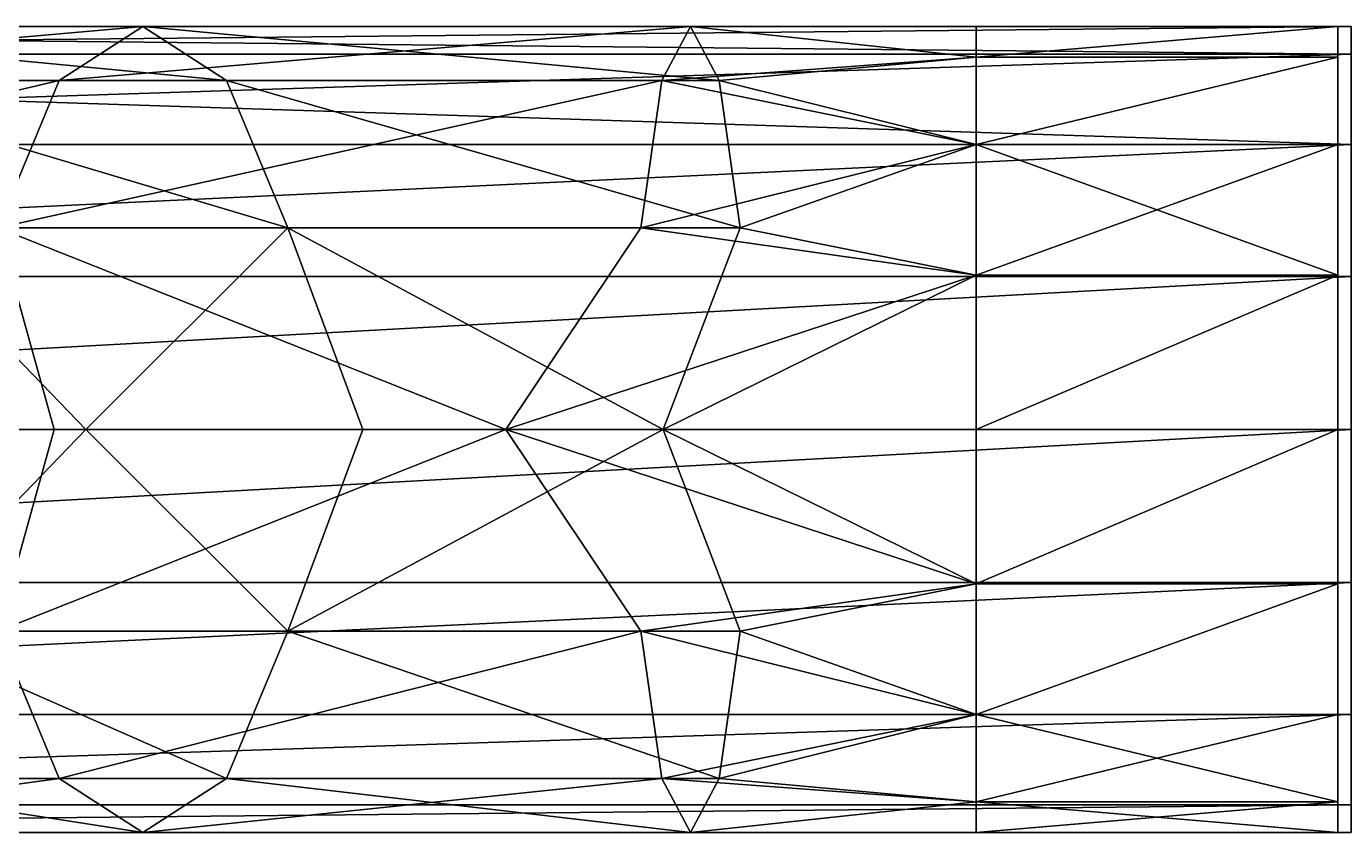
# Model space of a CAD drawing. Extents: x 0 to 221, y -270 to 270.
# Drawn here: x 60.7 to 112.7, y 214.1 to 245.9 of the extents above; entities that cross this region are included whole.
import ezdxf

# ---------------------------------------------------------------- set-up
doc = ezdxf.new("R2010")
doc.units = 0
doc.layers.get('0').update_dxf_attribs({"linetype": 'CONTINUOUS'})

msp = doc.modelspace()

# ---------------------------------------------------------------- meshes
at = {"color": 7}
mesh = msp.add_polyface(dxfattribs=at)
corners = [(3.2, 214.1, 725), (3.2, 215.194, 731.189), (3.2, 230, 725), (3.2, 218.757, 736.243), (3.2, 223.967, 739.651), (3.2, 230, 740.9), (3.2, 236.033, 739.651), (3.2, 241.243, 736.243), (3.2, 244.806, 731.189), (3.2, 245.9, 725), (3.2, 244.806, 718.811), (3.2, 241.243, 713.757), (3.2, 236.033, 710.349), (3.2, 230, 709.1), (3.2, 223.967, 710.349), (3.2, 218.757, 713.757), (3.2, 215.194, 718.811), (113, 245.9, 725), (113, 244.806, 731.189), (113, 241.243, 736.243), (113, 236.033, 739.651), (113, 230, 740.9), (113, 223.967, 739.651), (113, 218.757, 736.243), (113, 215.194, 731.189), (113, 214.1, 725), (113, 215.194, 718.811), (113, 218.757, 713.757), (113, 223.967, 710.349), (113, 230, 709.1), (113, 236.033, 710.349), (113, 241.243, 713.757), (113, 244.806, 718.811), (113, 230, 725)]
mesh.append_faces([[corners[k] for k in face] for face in [(17, 8, 18, 17), (6, 19, 7, 6), (19, 6, 20, 19), (4, 21, 5, 4), (21, 4, 22, 21), (1, 23, 3, 1), (23, 1, 24, 23), (0, 24, 1, 0), (3, 22, 4, 3), (5, 20, 6, 5), (7, 18, 8, 7), (31, 10, 32, 31), (9, 32, 10, 9)]], dxfattribs={"vtx0": -1, "vtx3": -1, "color": 7})
mesh.append_faces([[corners[k] for k in face] for face in [(0, 1, 2, 0), (1, 3, 2, 1), (3, 4, 2, 3), (4, 5, 2, 4), (5, 6, 2, 5), (6, 7, 2, 6), (7, 8, 2, 7), (8, 9, 2, 8), (9, 10, 2, 9), (10, 11, 2, 10), (11, 12, 2, 11), (12, 13, 2, 12), (13, 14, 2, 13), (14, 15, 2, 14), (15, 16, 2, 15), (16, 0, 2, 16), (17, 18, 33, 17), (18, 19, 33, 18), (19, 20, 33, 19), (20, 21, 33, 20), (21, 22, 33, 21), (22, 23, 33, 22), (23, 24, 33, 23), (24, 25, 33, 24), (25, 26, 33, 25), (26, 27, 33, 26), (27, 28, 33, 27), (28, 29, 33, 28), (29, 30, 33, 29), (30, 31, 33, 30), (31, 32, 33, 31), (32, 17, 33, 32)]], dxfattribs={"vtx1": -1, "vtx2": -1, "vtx3": -1, "color": 7})
mesh.append_faces([[corners[k] for k in face] for face in [(9, 8, 17, 9), (25, 24, 0, 25), (23, 22, 3, 23), (21, 20, 5, 21), (19, 18, 7, 19), (25, 0, 26, 25), (15, 27, 16, 15), (27, 15, 28, 27), (13, 29, 14, 13), (29, 13, 30, 29), (11, 31, 12, 11), (11, 10, 31, 11), (17, 32, 9, 17), (12, 30, 13, 12), (14, 28, 15, 14), (16, 26, 0, 16)]], dxfattribs={"vtx1": -1, "vtx3": -1, "color": 7})
mesh.append_faces([[corners[k] for k in face] for face in [(31, 30, 12, 31), (29, 28, 14, 29), (27, 26, 16, 27)]], dxfattribs={"vtx2": -1, "vtx3": -1, "color": 7})
mesh = msp.add_polyface(dxfattribs=at)
corners = [(61.848, 230, 701.845), (59.62, 222.05, 698.561), (79.66, 230, 707.277), (45.422, 230, 693.071), (37.383, 222.05, 684.27), (41.194, 216.23, 679.872), (62.038, 216.23, 693.267), (84.983, 222.05, 706.009), (43.241, 222.05, 649.404), (53.511, 230, 658.773), (55.418, 222.05, 663.457), (74.014, 230, 672.473), (71.061, 222.05, 673.51), (63.091, 230, 666.62), (85.858, 230, 676.104), (98.2, 223.916, 678.495), (88.903, 222.05, 678.749), (88.074, 216.23, 684.51), (98.2, 215.311, 687.099), (86.943, 214.1, 692.379), (68.643, 216.23, 678.804), (98.2, 218.757, 681.941), (85.811, 216.23, 700.248), (98.2, 218.757, 704.427), (65.341, 214.1, 686.036), (98.2, 215.311, 699.269), (51.607, 216.23, 667.856), (46.401, 214.1, 673.864), (98.2, 223.916, 707.873), (71.061, 237.95, 673.51), (55.418, 237.95, 663.457), (51.607, 243.77, 667.856), (68.643, 243.77, 678.804), (88.903, 237.95, 678.749), (43.241, 237.95, 649.404), (59.62, 237.95, 698.561), (98.2, 236.084, 707.873), (84.983, 237.95, 706.009), (85.811, 243.77, 700.248), (98.2, 244.689, 699.269), (86.943, 245.9, 692.379), (62.038, 243.77, 693.267), (98.2, 241.243, 704.427), (88.074, 243.77, 684.51), (98.2, 241.243, 681.941), (65.341, 245.9, 686.036), (98.2, 244.689, 687.099), (41.194, 243.77, 679.872), (37.383, 237.95, 684.27), (46.401, 245.9, 673.864), (38.345, 243.77, 652.551)]
mesh.append_faces([[corners[k] for k in face] for face in [(22, 19, 25, 22), (20, 24, 26, 20), (24, 6, 27, 24), (38, 40, 41, 38), (41, 45, 47, 41), (45, 32, 49, 45)]], dxfattribs={"vtx0": -1, "vtx1": -1, "vtx3": -1, "color": 7})
mesh.append_faces([[corners[k] for k in face] for face in [(22, 24, 19, 22), (20, 19, 24, 20), (41, 40, 45, 41)]], dxfattribs={"vtx0": -1, "vtx2": -1, "vtx3": -1, "color": 7})
mesh.append_faces([[corners[k] for k in face] for face in [(1, 5, 6, 1), (8, 9, 10, 8), (17, 12, 16, 17), (20, 10, 12, 20), (28, 2, 7, 28), (29, 31, 32, 29), (2, 36, 37, 2), (38, 35, 37, 38), (43, 45, 40, 43), (41, 48, 35, 41), (30, 50, 31, 30)]], dxfattribs={"vtx0": -1, "vtx3": -1, "color": 7})
mesh.append_faces([[corners[k] for k in face] for face in [(22, 6, 24, 22), (24, 27, 26, 24), (6, 5, 27, 6), (38, 39, 40, 38), (43, 32, 45, 43), (45, 49, 47, 45), (32, 31, 49, 32)]], dxfattribs={"vtx1": -1, "vtx2": -1, "vtx3": -1, "color": 7})
mesh.append_faces([[corners[k] for k in face] for face in [(0, 1, 2, 0), (1, 6, 7, 1), (11, 14, 12, 11), (17, 18, 19, 17), (17, 19, 20, 17), (22, 7, 6, 22), (11, 29, 14, 11), (29, 32, 33, 29), (0, 2, 35, 0), (43, 33, 32, 43), (43, 40, 46, 43)]], dxfattribs={"vtx1": -1, "vtx3": -1, "color": 7})
mesh.append_faces([[corners[k] for k in face] for face in [(1, 4, 5, 1), (1, 7, 2, 1), (14, 16, 12, 14), (17, 20, 12, 17), (20, 26, 10, 20), (29, 30, 31, 29), (29, 33, 14, 29), (34, 30, 9, 34), (2, 37, 35, 2), (38, 41, 35, 38), (41, 47, 48, 41)]], dxfattribs={"vtx2": -1, "vtx3": -1, "color": 7})
mesh.append_faces([[corners[k] for k in face] for face in [(0, 3, 1, 0), (1, 3, 4, 1), (11, 12, 13, 11), (14, 15, 16, 14), (17, 16, 21, 17), (22, 23, 7, 22), (13, 12, 10, 13), (13, 10, 9, 13), (11, 13, 29, 11), (29, 13, 30, 29), (0, 35, 3, 0), (38, 37, 42, 38), (43, 44, 33, 43), (9, 30, 13, 9)]], dxfattribs={"vtx3": -1, "color": 7})
mesh = msp.add_polyface(dxfattribs=at)
corners = [(98.2, 230, 709.084), (98.2, 223.916, 707.873), (112.473, 230, 709.084), (112.473, 223.916, 707.873), (98.2, 215.311, 699.269), (112.473, 218.757, 704.427), (98.2, 218.757, 704.427), (112.473, 215.311, 699.269), (98.2, 215.311, 687.099), (112.473, 214.1, 693.184), (98.2, 214.1, 693.184), (112.473, 215.311, 687.099), (98.2, 223.916, 678.495), (112.473, 223.916, 678.495), (98.2, 218.757, 681.941), (98.2, 230, 677.284), (112.473, 230, 677.284), (112.473, 218.757, 681.941), (112.473, 236.084, 678.495), (98.2, 241.243, 681.941), (112.473, 241.243, 681.941), (98.2, 236.084, 678.495), (112.473, 244.689, 687.099), (98.2, 245.9, 693.184), (112.473, 245.9, 693.184), (98.2, 244.689, 687.099), (98.2, 244.689, 699.269), (112.473, 244.689, 699.269), (98.2, 236.084, 707.873), (112.473, 236.084, 707.873), (98.2, 241.243, 704.427), (112.473, 241.243, 704.427), (79.66, 230, 707.277), (85.858, 230, 676.104), (88.074, 216.23, 684.51), (86.943, 214.1, 692.379), (85.811, 216.23, 700.248), (84.983, 222.05, 706.009), (88.903, 222.05, 678.749), (85.811, 243.77, 700.248), (86.943, 245.9, 692.379), (88.074, 243.77, 684.51), (88.903, 237.95, 678.749), (84.983, 237.95, 706.009)]
mesh.append_faces([[corners[k] for k in face] for face in [(23, 26, 24, 23), (29, 3, 31, 29), (9, 27, 7, 9), (27, 9, 24, 27), (17, 22, 11, 17), (22, 17, 20, 22), (13, 20, 17, 13), (11, 24, 9, 11), (10, 4, 35, 10), (23, 25, 40, 23)]], dxfattribs={"vtx0": -1, "vtx1": -1, "vtx3": -1, "color": 7})
mesh.append_faces([[corners[k] for k in face] for face in [(4, 5, 6, 4), (8, 9, 10, 8), (14, 11, 8, 14), (10, 7, 4, 10), (6, 3, 1, 6), (30, 27, 26, 30), (31, 5, 7, 31), (8, 10, 35, 8), (26, 23, 40, 26)]], dxfattribs={"vtx0": -1, "vtx2": -1, "vtx3": -1, "color": 7})
mesh.append_faces([[corners[k] for k in face] for face in [(2, 1, 3, 2), (5, 4, 7, 5), (9, 8, 11, 9), (24, 26, 27, 24), (6, 1, 37, 6), (28, 30, 43, 28)]], dxfattribs={"vtx0": -1, "vtx3": -1, "color": 7})
mesh.append_faces([[corners[k] for k in face] for face in [(23, 24, 25, 23), (28, 29, 30, 28), (25, 22, 19, 25), (3, 5, 31, 3), (18, 20, 13, 18), (22, 24, 11, 22), (27, 31, 7, 27)]], dxfattribs={"vtx1": -1, "vtx2": -1, "vtx3": -1, "color": 7})
mesh.append_faces([[corners[k] for k in face] for face in [(0, 1, 2, 0), (12, 13, 14, 12), (15, 16, 12, 15), (17, 11, 14, 17), (9, 7, 10, 9), (5, 3, 6, 5), (16, 15, 18, 16), (19, 20, 21, 19), (20, 19, 22, 20), (28, 0, 29, 28), (31, 27, 30, 31), (21, 18, 15, 21), (2, 3, 29, 2), (16, 18, 13, 16), (0, 32, 1, 0), (0, 28, 32, 0)]], dxfattribs={"vtx1": -1, "vtx3": -1, "color": 7})
mesh.append_faces([[corners[k] for k in face] for face in [(16, 13, 12, 16), (13, 17, 14, 13), (0, 2, 29, 0), (29, 31, 30, 29), (24, 22, 25, 24), (20, 18, 21, 20), (8, 34, 14, 8), (6, 36, 4, 6), (26, 39, 30, 26), (19, 41, 25, 19)]], dxfattribs={"vtx2": -1, "vtx3": -1, "color": 7})
mesh.append_faces([[corners[k] for k in face] for face in [(15, 12, 33, 15), (12, 14, 38, 12), (15, 33, 21, 15), (19, 21, 42, 19), (21, 33, 42, 21)]], dxfattribs={"vtx3": -1, "color": 7})

doc.saveas('drawing.dxf')
